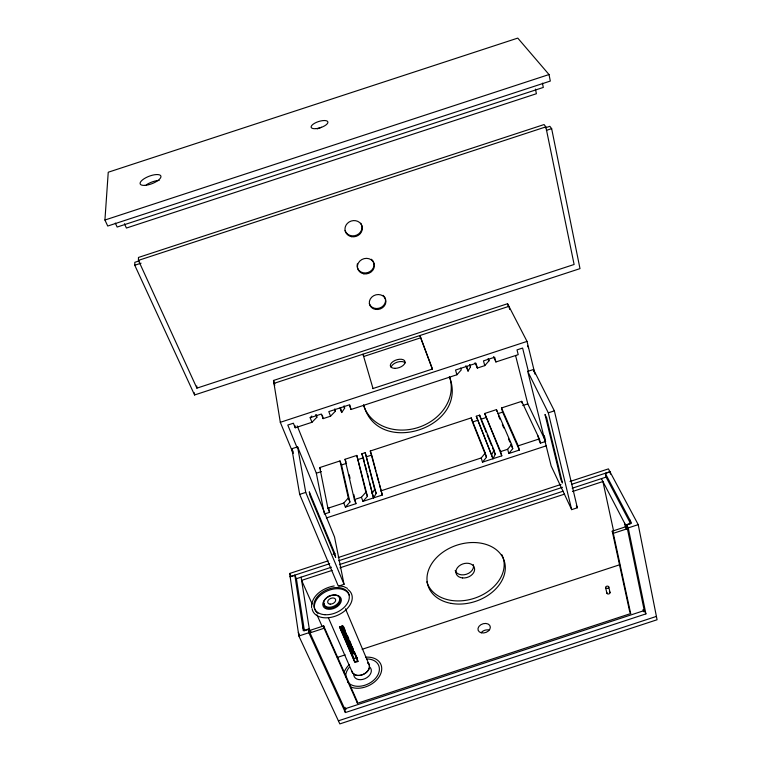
<?xml version="1.0" encoding="UTF-8"?>
<svg xmlns="http://www.w3.org/2000/svg" width="762" height="762" viewBox="0 0 762 762"><rect width="100%" height="100%" fill="white"/><g stroke="black" fill="none" stroke-linecap="round" stroke-linejoin="round"><path stroke-width="1.14" d="M138.427 260.375L138.465 257.451L544.068 124.558L545.849 126.883L574.119 264.481L196.901 388.144L138.427 260.375L545.849 126.883M545.335 127.806L549.859 126.321L551.65 128.645L579.996 268.624L194.577 394.973L134.76 265.243L134.817 262.318L139.332 260.833M311.572 607.562C311.029 595.532 323.574 587.654 334.194 585.959M104.927 220.028L108.242 172.231L517.769 38.1L549.021 74.543L550.316 81.058L107.737 226.038L104.927 220.028L549.021 74.543M493.004 458.705L495.224 454.4L494.033 450.18L479.641 415.138L476.279 416.243L493.004 458.705L476.279 416.243M491.804 454.485L494.033 450.18M465.82 365.77L468.058 371.104L470.497 366.893L469.973 365.008M373.513 497.91L376.18 493.452L365.217 452.666L361.855 453.771L373.513 497.91L369.741 483.013M371.98 493.786L374.656 489.337L365.217 452.666M339.985 407.937L341.7 412.537L344.643 408.165L344.081 405.908M511.588 444.427L507.654 449.285L508.816 453.523L512.731 448.656L511.588 444.427L496.462 409.623L484.689 413.48L501.787 455.828L482.46 462.163L481.232 457.952L485.261 453.057L471.23 417.89L370.265 451.009L382.305 495.024L362.969 501.367L361.407 497.262L365.874 492.223L356.807 455.419L345.024 459.286L354.359 499.567L355.94 503.672L345.396 507.13L343.786 503.034L348.32 497.977L339.976 460.943L319.783 467.563L327.917 508.244L329.575 512.321L324.298 514.045M482.46 462.163L486.47 457.276L485.261 453.057M362.969 501.367L367.427 496.329L356.807 455.419M475.04 362.741L477.345 368.056L484.775 365.617L489.004 360.826L488.499 358.931M345.396 507.13L349.91 502.072L341.528 464.963L339.976 460.943M297.256 448.123L287.788 425.044L293.38 423.215L295.237 427.777L311.963 422.291L310.163 417.709L321.345 414.042L323.117 418.633L330.546 416.195L328.803 411.604L349.301 404.879L350.987 409.489L456.905 374.761L461.248 369.932L460.705 368.046M330.546 416.195L335.385 411.204L334.851 408.927M311.963 422.291L316.868 417.271L316.392 414.985M310.163 417.709L311.801 416.042M357.216 657.663L354.13 658.673L340.319 626.735M354.597 652.748L353.12 653.51L341.643 626.926M134.76 265.243L141.075 263.166M546.383 130.369L551.65 128.645M293.208 453.447L280.302 422.31L273.491 380.467L507.568 303.724L527.028 341.405L535 374.152M432.378 369.218L420.653 337.823L363.769 356.473L362.979 354.197L373.056 388.677M372.885 388.563L432.464 369.027L419.938 335.518L420.653 337.823M280.302 422.31L527.028 341.405M493.49 356.692L495.919 361.96L518.217 354.654L517.017 349.882L522.608 348.053L528.314 371.104M291.856 448.742L297.609 446.856L334.537 537L344.043 584.321L338.357 586.188L299.676 494.386L291.856 448.742L293.218 452.037M527.714 371.399L533.457 369.513L554.365 410.851L577.348 507.768L571.662 509.635L551.145 465.944L527.714 371.399L548.307 412.833L571.662 509.635M508.816 453.523L519.36 450.066L502.634 412.118L501.51 407.965L521.703 401.345L539.372 438.883L540.439 443.151L545.706 441.417M324.079 512.883L316.344 473.221L321.383 471.564M341.528 464.963L346.567 463.306M358.311 459.457L363.35 457.8L364.512 462.391M366.703 456.705L371.742 455.047L375.961 471.04M477.469 420.376L472.43 422.024L471.23 417.89M485.851 417.624L480.822 419.271L479.641 415.138M497.605 413.766L502.634 412.118M522.77 405.517L527.799 403.87L545.201 440.341M299.676 494.386L305.743 492.395L297.609 446.856M548.307 412.833L554.365 410.851M327.917 508.244L343.786 503.034M354.359 499.567L361.407 497.262M380.79 490.899L481.232 457.952M484.689 413.48L500.615 451.59L507.654 449.285M501.51 407.965L518.227 445.818L539.372 438.883M326.346 517.969L546.373 445.789M333.013 554.241L334.899 553.631L309.286 491.795L309.963 495.491L335.651 557.413L334.899 553.631M569.995 481.498L608.428 468.887L638.223 524.637L657.073 619.754L339.833 723.9L298.856 636.003L289.665 573.472L328.098 560.861M338.271 557.527L560.956 484.461M290.141 576.682L329.689 563.699M338.728 560.737L562.489 487.318M571.538 484.356L609.962 471.745L610.495 474.145M290.151 576.786L294.856 575.243L296.418 578.71L304.381 630.698L309.324 629.069L301.104 577.167M601.409 478.631L625.669 525.256L630.612 523.637L606.095 477.098L605.304 473.383L610.01 471.84M296.418 578.71L331.451 567.214M339.366 564.613L563.147 491.185M572.195 488.223L606.095 477.098M332.089 570.395L301.619 580.387L312.163 604.047M339.985 567.804L564.547 494.119M572.443 491.528L602.913 481.527L613.601 531.019M605.304 473.383L631.527 523.046L626.554 524.675L628.24 527.904L645.909 613.886L345.377 712.546L344.719 708.889L308.277 629.126L303.305 630.765L294.856 575.243M323.66 625.897L310.544 630.203L310.915 632.574L324.069 628.259L323.66 625.897L356.987 700.869L357.445 703.269L630.679 613.572L613.305 533.333L612.229 531.19L625.345 526.885L626.45 529.019L613.305 533.333M298.856 636.003L308.848 632.727L308.277 629.126M628.24 527.904L638.223 524.637M337.271 657.454L345.176 654.863M362.121 649.3L619.687 564.766M344.719 708.889L644.261 610.553L645.909 613.886M338.395 720.814L656.406 616.41M339.223 585.759L343.748 586.588L347.472 588.397M527.523 345.738L528.58 347.815M630.679 613.572L629.622 611.372L612.229 531.19M576.339 505.644L577.348 507.768M538.982 440.045L540.439 443.151M298.333 632.393L299.323 634.536M115.31 223.076L117.148 227.047L543.306 87.439L542.43 83.153M302.762 627.183L304.381 630.698M308.848 632.727L345.377 712.546M124.444 223.733L126.416 228.048L536.4 93.726L535.438 89.087M309.324 629.069L310.915 632.574M345.024 707.346L345.967 709.422M488.042 358.702L489.004 360.826M289.665 573.472L290.646 575.634M324.069 628.259L357.445 703.269M316.963 614.81L322.231 626.64M328.374 617.753L352.454 672.675M498.548 415.947L499.967 419.224M502.329 424.672L503.749 427.949M508.473 438.845L509.892 442.122M510.835 444.303L512.731 448.656M339.49 626.488L354.711 661.635L356.159 661.33L357.807 660.635L342.662 625.459M341.833 625.735L353.873 653.672M341.9 626.783L353.52 653.71M343.624 626.764L345.015 630.012M347.339 635.413L348.729 638.651M349.663 640.813L351.053 644.052M351.987 646.214L353.377 649.462M354.311 651.615L357.092 658.101M342.138 625.964L354.168 653.891M469.592 364.75L470.497 366.893M345.472 608.809L368.789 663.921M305.743 492.395L344.043 584.321M481.27 420.367L486.223 432.445M487.128 434.645L491.623 445.618M492.528 447.818L495.224 454.4M273.491 380.467L274.834 383.753M274.777 385.362L273.968 383.381L508.921 306.343L509.702 309.467M297.218 425.901L316.344 473.221M319.783 467.563L320.497 469.344M472.869 423.129L486.47 457.276M315.801 414.528L316.868 417.271M348.32 497.977L349.91 502.072M345.024 459.286L346.053 461.972M334.689 409.365L335.385 411.204M365.874 492.223L367.427 496.329M361.855 453.771L362.979 456.79M343.957 406.327L344.643 408.165M374.656 489.337L376.18 493.452M370.265 451.009L371.246 453.704M363.75 405.079C377.695 457.781 469.144 427.711 449.504 376.942M456.905 374.761L455.533 370.046L476.031 363.322L477.345 368.056M466.706 366.379L468.058 371.104M500.615 451.59L501.787 455.828M484.775 365.617L483.479 360.883L494.662 357.216L495.919 361.96M496.462 409.623L496.967 411.461M518.227 445.818L519.36 450.066M376.571 473.326L378.981 482.46M379.581 484.746L382.305 495.024M521.703 401.345L522.17 403.203M515.579 355.54L527.799 403.87M349.853 405.003L350.987 409.489M365.093 464.677L366.836 471.554M367.417 473.84L368.284 477.279M537.915 435.788L538.715 438.979M507.568 303.724L508.14 306.019M544.287 435.654L545.144 439.112M533.457 369.513L534.029 371.818M340.614 408.041L341.7 412.537M349.244 474.84L350.044 478.298M353.797 494.443L354.597 497.9M355.14 500.215L355.94 503.672M605.609 587.626L606.885 593.16M608.771 586.959L610.029 592.503M322.383 415.233L323.117 418.633M625.669 525.256L626.45 529.019M643.09 609.495L643.557 611.724M624.564 523.123L625.345 526.885M626.554 524.675L644.261 610.553M629.841 519.846L630.612 523.637M328.641 507.663L329.575 512.321M294.818 425.482L295.237 427.777M196.767 385.982L196.901 388.144M194.453 392.821L194.577 394.973M481.717 632.079A6.315 4.582 -18.1 0 1 489.099 630.041M609.39 591.807A1.61 1.143 -10.8 0 1 609.829 593.303A1.61 1.143 -10.8 0 1 607.771 593.941A1.61 1.143 -10.8 0 1 606.971 592.56M501.729 554.507A39.948 29.575 -18.2 0 1 475.964 597.722A39.948 29.575 -18.2 0 1 426.891 581.797M473.326 564.575A9.554 7.087 -18.2 0 1 466.439 574.262A9.554 7.087 -18.2 0 1 455.171 570.538M449.38 376.533A45.234 37.719 -18.3 0 1 418.643 427.339A45.234 37.719 -18.3 0 1 363.541 405.06M391.154 367.189A7.639 4.096 -18.1 0 1 397.459 362.112A7.639 4.096 -18.1 0 1 405.241 362.893M146.294 184.842A11.03 4.02 -21 0 1 159.144 180.432M317.354 128.902A8.753 3.239 -18.1 0 1 321.516 127.292M351.863 671.055A9.277 6.582 -25.3 0 0 364.036 673.989A9.277 6.582 -25.3 0 0 367.627 662.616A9.277 6.591 -25.3 0 1 365.284 673.313A9.277 6.591 -25.3 0 1 352.596 672.798M339.5 598.18A8.468 5.61 -24.3 0 1 333.108 607.8A8.468 5.61 -24.3 0 1 324.088 603.237M331.67 595.513A9.744 6.458 -24.3 0 1 340.976 601.99A9.744 6.458 -24.3 0 1 326.841 609.019A9.744 6.458 -24.3 0 1 326.46 598.094M327.117 597.608A9.744 6.458 -24.3 0 1 328.546 596.741M329.308 596.36A9.744 6.458 -24.3 0 1 330.87 595.741M347.948 589.55A21.184 14.04 -24.3 0 1 339.766 614.22A21.184 14.04 -24.3 0 1 312.087 608.714M317.906 613.381A18.621 12.344 -24.3 0 1 324.622 592.284A18.621 12.344 -24.3 0 1 349.339 595.351M365.598 657.215A20.107 14.335 -25.4 0 1 380.209 674.875A20.107 14.335 -25.4 0 1 351.034 687.124M343.995 672.798A20.107 14.335 -25.4 0 1 349.196 664.712M366.522 658.978A17.678 12.602 -25.4 0 1 375.866 677.961A17.678 12.602 -25.4 0 1 347.663 681.961M345.71 676.856A17.678 12.602 -25.4 0 1 349.063 667.55M369.389 666.76A9.249 6.591 -25.4 0 1 364.979 678.675A9.249 6.591 -25.4 0 1 353.768 673.57M383.067 295.304A8.382 7.382 -18.3 0 1 381.581 307.153A8.382 7.382 -18.3 0 1 369.341 303.695M371.446 259.251A8.553 7.706 -18.3 0 1 367.97 272.52A8.553 7.706 -18.3 0 1 357.33 263.881M360.75 223.209A8.744 8.039 -18.4 0 1 356.911 235.01A8.744 8.039 -18.4 0 1 345.053 230.543M328.736 596.265L326.908 597.427A8.468 5.61 -24.3 0 0 327.803 607.133A8.468 5.61 -24.3 0 0 339.709 599.57A8.468 5.61 -24.3 0 0 328.736 596.265M357.978 661.502L354.882 662.511L339.652 627.355L342.833 626.316L357.978 661.502M546.649 417.852L544.992 414.48L560.832 479.498L562.48 482.994L546.649 417.852M481.26 632.793A6.344 4.582 -18.1 0 0 490.337 627.107A6.344 4.582 -18.1 0 0 480.822 624.745A6.344 4.582 -18.1 0 0 481.26 632.793M606.257 588.321A1.61 1.143 -10.9 0 0 608.781 587.254A1.61 1.143 -10.9 0 0 606.533 586.302A1.61 1.143 -10.9 0 0 606.257 588.321M451.123 603.39A40.081 29.613 -18.2 0 0 504.977 563.87A40.081 29.613 -18.2 0 0 442.303 552.621A40.081 29.613 -18.2 0 0 451.123 603.39M462.563 577.939A9.582 7.096 -18.2 0 0 474.374 567.652A9.582 7.096 -18.2 0 0 458.819 566.233A9.582 7.096 -18.2 0 0 462.563 577.939M394.945 368.341A7.649 4.086 -18.1 0 0 405.013 361.531A7.649 4.086 -18.1 0 0 393.154 361.474A7.649 4.086 -18.1 0 0 394.945 368.341M144.742 185.376A11.068 3.981 -20.9 0 0 160.944 176.851A11.068 3.981 -20.9 0 0 145.913 177.689A11.068 3.981 -20.9 0 0 144.742 185.376M316.144 128.626A8.782 3.21 -18.1 0 0 327.87 121.91A8.782 3.21 -18.1 0 0 314.535 123.301A8.782 3.21 -18.1 0 0 316.144 128.626M330.127 604.123A4.239 2.81 -24.3 0 0 335.661 599.723A4.239 2.81 -24.3 0 0 329.213 599.275A4.239 2.81 -24.3 0 0 330.127 604.123M324.983 614.724A18.631 12.335 -24.3 0 0 349.139 595.227A18.631 12.335 -24.3 0 0 320.65 593.493A18.631 12.335 -24.3 0 0 324.983 614.724M363.865 273.825A8.572 7.715 -18.3 0 0 374.047 263.509A8.572 7.715 -18.3 0 0 359.769 261.109A8.572 7.715 -18.3 0 0 363.865 273.825M375.59 309.42A8.392 7.391 -18.3 0 0 385.601 299.447A8.392 7.391 -18.3 0 0 371.666 297.228A8.392 7.391 -18.3 0 0 375.59 309.42M351.625 236.687A8.753 8.049 -18.4 0 0 361.988 226.009A8.753 8.049 -18.4 0 0 347.358 223.409A8.753 8.049 -18.4 0 0 351.625 236.687"/></g></svg>
